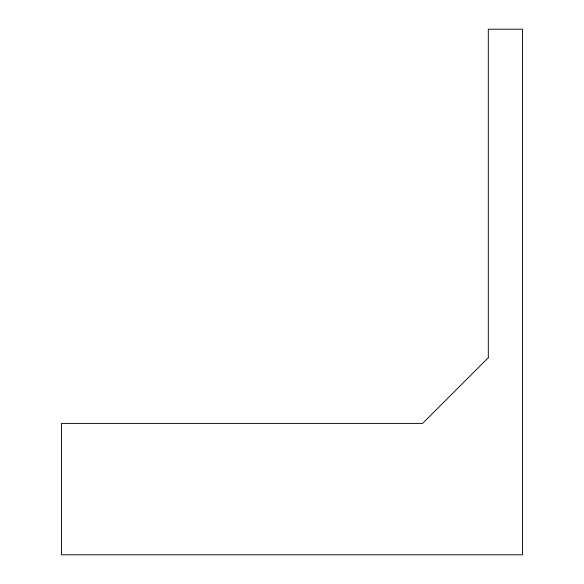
<?xml version="1.0" encoding="UTF-8"?>
<svg xmlns="http://www.w3.org/2000/svg" width="584" height="584" viewBox="0 0 584 584"><rect width="100%" height="100%" fill="white"/><g stroke="black" fill="none" stroke-linecap="round" stroke-linejoin="round"><path stroke-width="0.88" d="M488.312 357.7L422.612 423.4L61.524 423.4L61.524 554.8L522.476 554.8L522.476 29.2L488.312 29.2L488.312 357.7"/></g></svg>
